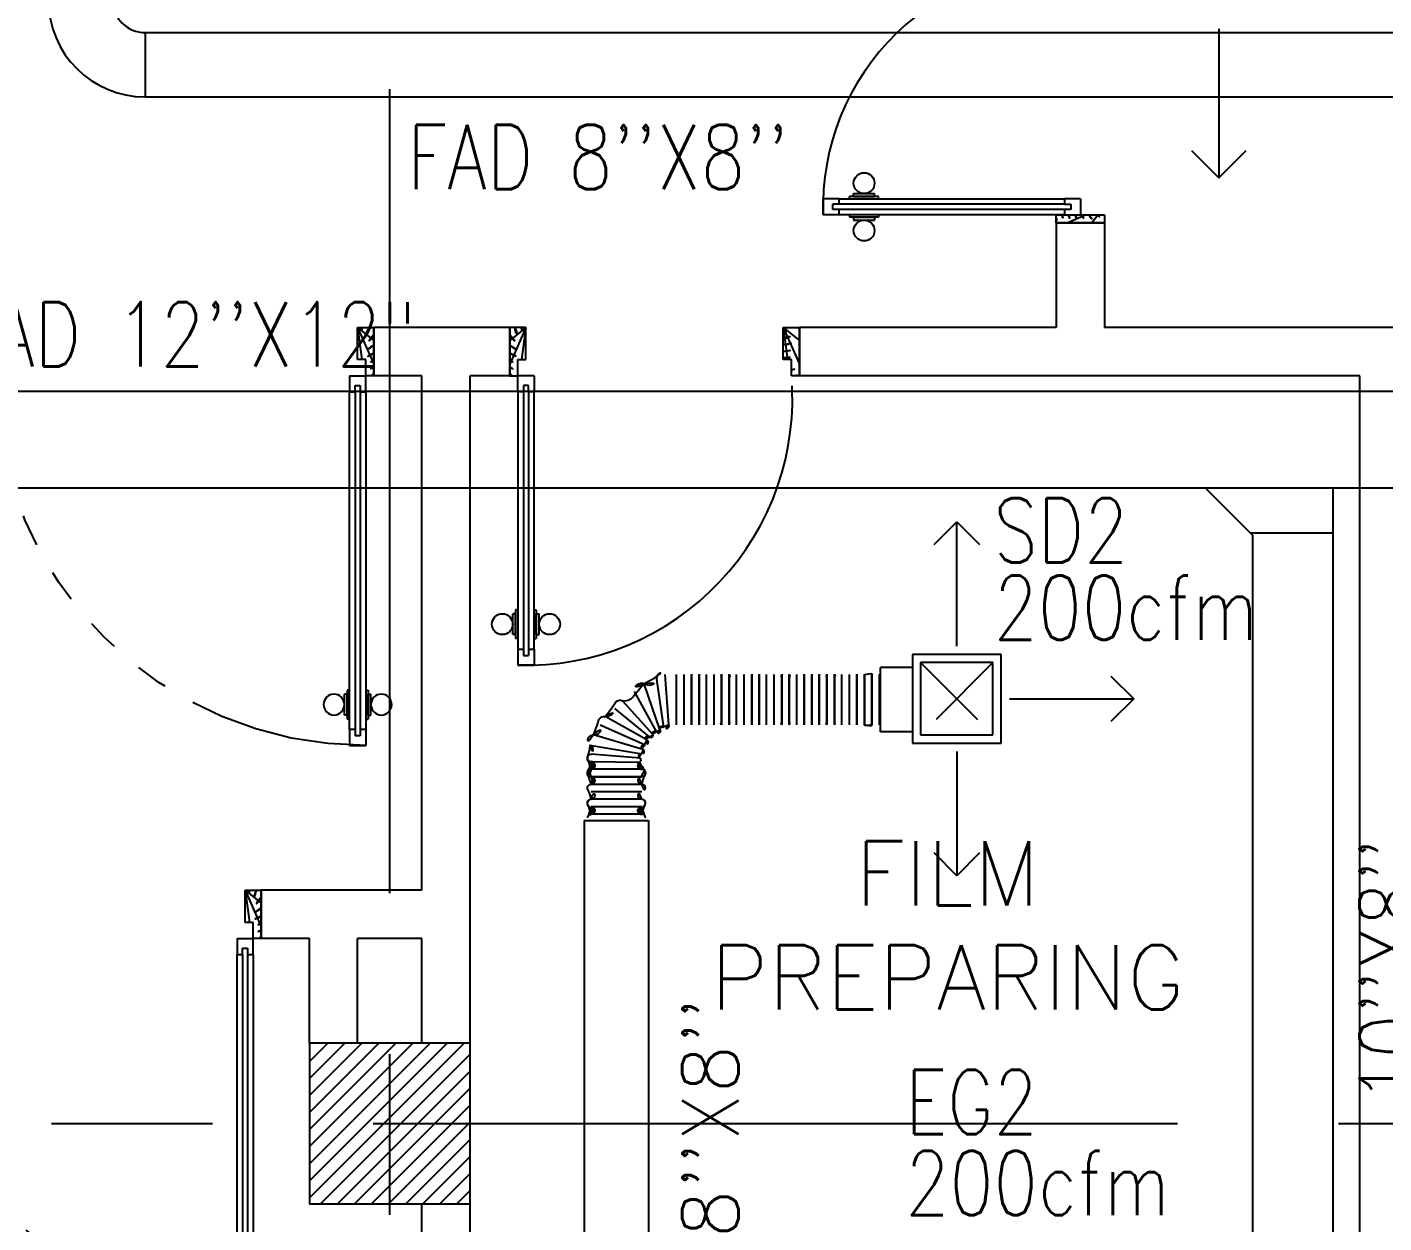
# Model space of a CAD drawing. Extents: x 417866230.2 to 417866327.8, y 43498045.5 to 43498135.4.
# Drawn here: x 417866265.869 to 417866270.087, y 43498107.213 to 43498110.931 of the extents above; entities that cross this region are included whole.
import ezdxf
from ezdxf.enums import TextEntityAlignment as Align

# ---------------------------------------------------------------- set-up
doc = ezdxf.new("R2010")
doc.units = 0
doc.header["$MEASUREMENT"] = 0
doc.linetypes.add('CENTERX2', pattern=[4, 2.5, -0.5, 0.5, -0.5])
doc.linetypes.add('HIDDEN', pattern=[0.375, 0.25, -0.125])
doc.layers.get('0').update_dxf_attribs({"linetype": 'CONTINUOUS'})
for name, color, linetype in [('AXES', 11, 'CENTERX2'), ('COL', 9, 'CONTINUOUS'), ('DOOR', 9, 'CONTINUOUS'), ('DUCT', 6, 'CONTINUOUS'), ('EXDUCT', 10, 'CONTINUOUS'), ('HAT', 12, 'CONTINUOUS'), ('M-AC-FLEX', 3, 'CONTINUOUS'), ('M-EGU.', 2, 'CONTINUOUS'), ('RM-NAME', 9, 'CONTINUOUS'), ('SCD', 2, 'CONTINUOUS'), ('WALL', 4, 'CONTINUOUS')]:
    doc.layers.add(name, color=color, linetype=linetype)
doc.styles.add('ROMANS', font='ROMANS.shx', dxfattribs={"width": 0.6})

# ---------------------------------------------------------------- blocks, each defined once
blk = doc.blocks.new('*X98')
at = {"color": 0}
for p, q in [((49339.2, 55119.8), (49820.4, 55601)), ((49339.2, 55172.9), (49767.4, 55601)), ((49339.2, 55225.9), (49714.3, 55601)), ((49339.2, 55278.9), (49661.3, 55601)), ((49339.2, 55332), (49608.3, 55601)), ((49339.2, 55385), (49555.2, 55601)), ((49339.2, 55438), (49502.2, 55601)), ((49339.2, 55491.1), (49449.2, 55601)), ((49339.2, 55544.1), (49396.1, 55601)), ((49339.2, 55597.1), (49343.1, 55601)), ((49373.4, 55101), (49839.2, 55566.8)), ((49426.5, 55101), (49839.2, 55513.8)), ((49479.5, 55101), (49839.2, 55460.7)), ((49532.5, 55101), (49839.2, 55407.7)), ((49585.6, 55101), (49839.2, 55354.7)), ((49638.6, 55101), (49839.2, 55301.6)), ((49691.6, 55101), (49839.2, 55248.6)), ((49744.7, 55101), (49839.2, 55195.6)), ((49797.7, 55101), (49839.2, 55142.5))]:
    blk.add_line(p, q, dxfattribs=at)
blk = doc.blocks.new('COL50')
at = {"layer": 'COL'}
blk.add_lwpolyline([(-250, 250), (-250, -250), (250, -250), (250, 250)], close=True, dxfattribs=at)
blk = doc.blocks.new('RM1')
at = {"layer": 'RM-NAME', "style": 'ROMANS'}
for tag, p in [('ROOMNAME1', (0, 323.8)), ('ROOMNAME2', (0, 0))]:
    blk.add_attdef(tag, text='', height=200, dxfattribs=at).set_placement(p, align=Align.MIDDLE)
blk = doc.blocks.new('A$C6F293607')
at = {"layer": 'DOOR', "color": 0, "linetype": 'ByBlock'}
for p, q in [((80.9, 875), (130.9, 875)), ((130.9, 875), (80.9, 875)), ((80.9, 825), (80.9, 875)), ((97.9, 845), (113.9, 845)), ((97.9, 825), (97.9, 845)), ((113.9, 825), (113.9, 845)), ((130.9, 825), (130.9, 875)), ((1630.9, 875), (1580.9, 875)), ((1580.9, 875), (1630.9, 875)), ((1580.9, 825), (1580.9, 875)), ((1613.9, 845), (1597.9, 845)), ((1597.9, 825), (1597.9, 845)), ((1613.9, 825), (1613.9, 845)), ((1630.9, 825), (1630.9, 875)), ((80.9, 825), (97.9, 825)), ((113.9, 825), (130.9, 825)), ((1597.9, 825), (1580.9, 825)), ((1630.9, 825), (1613.9, 825)), ((73.7, 780), (64.7, 780)), ((64.7, 780), (64.7, 715.2)), ((80.9, 792.6), (73.7, 792.6)), ((73.7, 702.6), (73.7, 792.6)), ((73.7, 780), (73.7, 715.2)), ((130.9, 792.6), (138.1, 792.6)), ((138.1, 702.6), (138.1, 792.6)), ((138.1, 780), (147.1, 780)), ((138.1, 780), (138.1, 715.2)), ((147.1, 780), (147.1, 715.2)), ((73.7, 715.2), (64.7, 715.2)), ((80.9, 702.6), (73.7, 702.6)), ((130.9, 702.6), (138.1, 702.6)), ((138.1, 715.2), (147.1, 715.2)), ((55.9, 0), (55.9, 150)), ((55.9, 150), (80.9, 150)), ((80.9, 150), (80.9, 0)), ((1655.9, 150), (1630.9, 150)), ((1630.9, 150), (1630.9, 0)), ((1655.9, 0), (1655.9, 150)), ((97.9, 125), (80.9, 125)), ((80.9, 125), (80.9, 75)), ((97.9, 105), (97.9, 125)), ((113.9, 105), (97.9, 105)), ((130.9, 125), (113.9, 125)), ((113.9, 125), (113.9, 105)), ((130.9, 75), (130.9, 125)), ((1580.9, 125), (1597.9, 125)), ((1580.9, 75), (1580.9, 125)), ((1597.9, 125), (1597.9, 105)), ((1597.9, 105), (1613.9, 105)), ((1613.9, 125), (1630.9, 125)), ((1613.9, 105), (1613.9, 125)), ((1630.9, 125), (1630.9, 75)), ((130.9, 75), (80.9, 75)), ((1580.9, 75), (1630.9, 75)), ((80.9, 0), (55.9, 0)), ((1630.9, 0), (1655.9, 0))]:
    blk.add_line(p, q, dxfattribs=at)
at = {"layer": 'DOOR', "linetype": 'ByBlock'}
for p, q in [((80.9, 125), (80.9, 825)), ((97.9, 125), (97.9, 825)), ((113.9, 125), (113.9, 825)), ((130.9, 825), (130.9, 125)), ((1580.9, 825), (1580.9, 125)), ((1597.9, 125), (1597.9, 825)), ((1613.9, 125), (1613.9, 825)), ((1630.9, 125), (1630.9, 825))]:
    blk.add_line(p, q, dxfattribs=at)
at = {"layer": 'DOOR', "color": 9, "linetype": 'ByBlock'}
for p, q in [((80.9, 56.9), (55.9, 113.7)), ((1630.9, 56.9), (1655.9, 113.7)), ((80.9, 20.1), (55.9, 40.1)), ((1630.9, 20.1), (1655.9, 40.1))]:
    blk.add_line(p, q, dxfattribs=at)
at = {"layer": 'DOOR', "color": 0, "linetype": 'ByBlock'}
for centre in [(32.4, 747.6), (179.5, 747.6)]:
    blk.add_circle(centre, 32.4, dxfattribs=at)
at = {"layer": 'DOOR', "linetype": 'HIDDEN', "ltscale": 0.5}
for centre, start, end in [((105.9, 123.8), 356.2751, 91.9062), ((1605.9, 123.8), 88.0938, 183.7249)]:
    blk.add_arc(centre, 751.6, start, end, dxfattribs=at)
at = {"layer": 'DOOR', "color": 9, "linetype": 'ByBlock'}
for centre, radius, start, end in [((105.9, 0), 154.4, 103.7142, 108.8947), ((105.9, 0), 134.4, 100.72, 111.8402), ((1605.9, 0), 134.4, 68.1598, 79.28), ((1605.9, 0), 154.4, 71.1053, 76.2858), ((105.9, 0), 114.4, 102.6226, 115.9162), ((105.9, 0), 94.4, 105.3566, 121.9818), ((1605.9, 0), 114.4, 64.0838, 77.3774), ((1605.9, 0), 94.4, 58.0182, 74.6434), ((105.9, 0), 74.4, 109.6341, 132.2236), ((105.9, 0), 54.4, 117.3576, 156.7926), ((1605.9, 0), 74.4, 47.7764, 70.3659), ((1605.9, 0), 54.4, 23.2074, 62.6424), ((105.9, 0), 34.4, 136.6107, 180), ((1605.9, 0), 34.4, 0, 43.3893)]:
    blk.add_arc(centre, radius, start, end, dxfattribs=at)
blk = doc.blocks.new('DOOR100')
at = {"layer": 'DOOR', "color": 7, "linetype": 'ByBlock'}
for p, q in [((-75, 1250), (-75, 1300)), ((-75, 1300), (-25, 1300)), ((-25, 1300), (-75, 1300)), ((-58, 1250), (-58, 1270)), ((-42, 1270), (-58, 1270)), ((-42, 1250), (-42, 1270)), ((-25, 1250), (-25, 1300)), ((-58, 1250), (-75, 1250)), ((-25, 1250), (-42, 1250)), ((-91.2, 1205), (-91.2, 1140.2)), ((-82.2, 1205), (-91.2, 1205)), ((-82.2, 1127.6), (-82.2, 1217.6)), ((-75, 1217.6), (-82.2, 1217.6)), ((-82.2, 1205), (-82.2, 1140.2)), ((-25, 1217.6), (-17.8, 1217.6)), ((-17.8, 1127.6), (-17.8, 1217.6)), ((-17.8, 1205), (-17.8, 1140.2)), ((-17.8, 1205), (-8.8, 1205)), ((-8.8, 1205), (-8.8, 1140.2)), ((-82.2, 1140.2), (-91.2, 1140.2)), ((-17.8, 1140.2), (-8.8, 1140.2)), ((-75, 1127.6), (-82.2, 1127.6)), ((-25, 1127.6), (-17.8, 1127.6)), ((-75, 200), (-58, 200)), ((-75, 150), (-75, 200)), ((-58, 200), (-58, 180)), ((-58, 180), (-42, 180)), ((-42, 200), (-25, 200)), ((-42, 180), (-42, 200)), ((-25, 200), (-25, 150)), ((-1200, 0), (-1200, 150)), ((-1200, 150), (-1175, 150)), ((-1200, 150), (-1200, 0)), ((-1175, 150), (-1175, 100)), ((-75, 150), (-25, 150)), ((0, 150), (-25, 150)), ((-25, 150), (-25, 100)), ((0, 0), (0, 150)), ((0, 150), (0, 0)), ((-1150, 0), (-1200, 113.7)), ((-1175, 100), (-1150, 100)), ((-1150, 0), (-1163.4, 100)), ((-1150, 100), (-1150, 0)), ((-50, 0), (0, 113.7)), ((-50, 100), (-50, 0)), ((-50, 0), (-36.6, 100)), ((-25, 100), (-50, 100)), ((-1150, 0), (-1200, 40.1)), ((-1150, 0), (-1200, 0)), ((-50, 0), (0, 40.1)), ((-50, 0), (0, 0))]:
    blk.add_line(p, q, dxfattribs=at)
at = {"layer": 'DOOR', "linetype": 'ByBlock'}
for p, q in [((-75, 1250), (-75, 200)), ((-58, 200), (-58, 1250)), ((-42, 200), (-42, 1250)), ((-25, 200), (-25, 1250))]:
    blk.add_line(p, q, dxfattribs=at)
at = {"layer": 'DOOR', "color": 7, "linetype": 'ByBlock'}
for centre in [(-123.5, 1172.6), (23.5, 1172.6)]:
    blk.add_circle(centre, 32.4, dxfattribs=at)
at = {"layer": 'DOOR', "linetype": 'HIDDEN', "ltscale": 0.5}
blk.add_arc((-25, 150), 1150, 90, 180, dxfattribs=at)
at = {"layer": 'DOOR', "color": 7, "linetype": 'ByBlock'}
for centre, radius, start, end in [((-1150, 0), 154.4, 103.7142, 108.8947), ((-1150, 0), 134.4, 100.72, 111.8402), ((-50, 0), 134.4, 68.1598, 79.28), ((-50, 0), 154.4, 71.1053, 76.2858), ((-1150, 0), 94.4, 90, 121.9818), ((-50, 0), 94.4, 58.0182, 90), ((-50, 0), 114.4, 64.0838, 77.3774), ((-1150, 0), 74.4, 90, 132.2236), ((-1150, 0), 54.4, 90, 156.7926), ((-50, 0), 74.4, 47.7764, 90), ((-50, 0), 54.4, 23.2074, 90), ((-1150, 0), 34.4, 90, 180), ((-1150, 0), 14.4, 90, 180), ((-50, 0), 34.4, 0, 90), ((-50, 0), 14.4, 0, 90)]:
    blk.add_arc(centre, radius, start, end, dxfattribs=at)
blk = doc.blocks.new('A$C49F1192B')
at = {"layer": 'DOOR', "color": 0, "linetype": 'ByBlock', "xscale": -1, "rotation": 270}
blk.add_blockref('DOOR100', (0, 1200), dxfattribs=at)
blk = doc.blocks.new('DOOR90')
at = {"layer": 'DOOR', "color": 7, "linetype": 'ByBlock'}
for p, q in [((-150, 0), (0, 0)), ((-150, 0), (-150, -25)), ((0, -50), (-113.7, 0)), ((0, -50), (-40.1, 0)), ((0, -50), (0, 0)), ((-1000, -25), (-1050, -25)), ((-1050, -75), (-1050, -25)), ((-1050, -25), (-1050, -75)), ((-1000, -42), (-1020, -42)), ((-1020, -42), (-1020, -58)), ((-1000, -25), (-1000, -42)), ((-877.6, -17.8), (-967.6, -17.8)), ((-967.6, -25), (-967.6, -17.8)), ((-955, -8.8), (-890.2, -8.8)), ((-955, -17.8), (-955, -8.8)), ((-955, -17.8), (-890.2, -17.8)), ((-890.2, -17.8), (-890.2, -8.8)), ((-877.6, -25), (-877.6, -17.8)), ((-200, -25), (-150, -25)), ((-200, -42), (-200, -25)), ((-180, -42), (-200, -42)), ((-180, -58), (-180, -42)), ((-150, -25), (-100, -25)), ((-150, -75), (-150, -25)), ((-100, -25), (-100, -50)), ((0, -50), (-100, -36.6)), ((-1000, -75), (-1050, -75)), ((-1000, -58), (-1020, -58)), ((-1000, -58), (-1000, -75)), ((-967.6, -75), (-967.6, -82.2)), ((-877.6, -82.2), (-967.6, -82.2)), ((-955, -82.2), (-890.2, -82.2)), ((-955, -82.2), (-955, -91.2)), ((-890.2, -82.2), (-890.2, -91.2)), ((-877.6, -75), (-877.6, -82.2)), ((-200, -58), (-180, -58)), ((-200, -75), (-200, -58)), ((-150, -75), (-200, -75)), ((-100, -50), (0, -50)), ((-955, -91.2), (-890.2, -91.2)), ((-150, -875), (-100, -875)), ((-150, -900), (-150, -875)), ((0, -850), (-113.7, -900)), ((-100, -875), (-100, -850)), ((0, -850), (-100, -863.4)), ((-100, -850), (0, -850)), ((0, -850), (-40.1, -900)), ((0, -850), (0, -900)), ((-150, -900), (0, -900)), ((0, -900), (-150, -900))]:
    blk.add_line(p, q, dxfattribs=at)
at = {"layer": 'DOOR', "linetype": 'ByBlock'}
for p, q in [((-200, -25), (-1000, -25)), ((-200, -42), (-1000, -42)), ((-200, -58), (-1000, -58)), ((-1000, -75), (-200, -75))]:
    blk.add_line(p, q, dxfattribs=at)
at = {"layer": 'DOOR', "color": 7, "linetype": 'ByBlock'}
for centre in [(-922.6, 23.5), (-922.6, -123.5)]:
    blk.add_circle(centre, 32.4, dxfattribs=at)
for centre, radius, start, end in [((0, -50), 154.4, 161.1053, 166.2858), ((0, -50), 94.4, 148.0182, 180), ((0, -50), 134.4, 158.1598, 169.28), ((0, -50), 114.4, 154.0838, 167.3774), ((0, -50), 74.4, 137.7764, 180), ((0, -50), 54.4, 113.2074, 180), ((0, -50), 34.4, 90, 180), ((0, -50), 14.4, 90, 180), ((0, -850), 134.4, 190.72, 201.8402), ((0, -850), 94.4, 180, 211.9818), ((0, -850), 74.4, 180, 222.2236), ((0, -850), 54.4, 180, 246.7926), ((0, -850), 34.4, 180, 270), ((0, -850), 14.4, 180, 270), ((0, -850), 154.4, 193.7142, 198.8947)]:
    blk.add_arc(centre, radius, start, end, dxfattribs=at)
at = {"layer": 'DOOR', "linetype": 'HIDDEN', "ltscale": 0.5}
blk.add_arc((-222.2, -50), 828.2, 178.2701, 275.003, dxfattribs=at)

msp = doc.modelspace()

# ---------------------------------------------------------------- linework, layer by layer
at = {"layer": 'AXES'}
for p, q in [((417866266.9969, 43498056.2378), (417866266.9969, 43498134.7153)), ((417866230.9454, 43498107.5221), (417866300.0369, 43498107.5221))]:
    msp.add_line(p, q, dxfattribs=at)
at = {"layer": 'DUCT'}
for p, q in [((417866266.2359, 43498110.9141), (417866284.4763, 43498110.9141)), ((417866266.2359, 43498110.9141), (417866266.2359, 43498110.7141)), ((417866266.2359, 43498110.7141), (417866273.0735, 43498110.7141)), ((417866267.6013, 43498108.4643), (417866267.6013, 43498106.9155)), ((417866267.6013, 43498108.4643), (417866267.8013, 43498108.4643)), ((417866267.8013, 43498108.4643), (417866267.8013, 43498106.9405))]:
    msp.add_line(p, q, dxfattribs=at)
for radius in [0.3, 0.1]:
    msp.add_arc((417866266.2359, 43498111.0141), radius, 180, 270, dxfattribs=at)
at = {"layer": 'EXDUCT', "linetype": 'Continuous'}
for p, q in [((417866265.3225, 43498109.7987), (417866270.4794, 43498109.7987)), ((417866265.3225, 43498109.4987), (417866270.4794, 43498109.4987)), ((417866269.5309, 43498109.4987), (417866269.6787, 43498109.3508)), ((417866269.9287, 43498109.4987), (417866269.9287, 43498104.5387)), ((417866269.6709, 43498109.3587), (417866269.9287, 43498109.3587)), ((417866269.6787, 43498109.3508), (417866269.6787, 43498104.5387))]:
    msp.add_line(p, q, dxfattribs=at)
at = {"layer": 'M-AC-FLEX', "color": 11}
for p, q in [((417866267.849, 43498108.7537), (417866267.8269, 43498108.9037)), ((417866267.8645, 43498108.7615), (417866267.8525, 43498108.9177)), ((417866267.888, 43498108.7615), (417866267.888, 43498108.9185)), ((417866267.9115, 43498108.7615), (417866267.9115, 43498108.9185)), ((417866267.9349, 43498108.9187), (417866267.9349, 43498108.7617)), ((417866267.9349, 43498108.7615), (417866267.9349, 43498108.9185)), ((417866267.958, 43498108.9187), (417866267.958, 43498108.7617)), ((417866267.958, 43498108.7615), (417866267.958, 43498108.9185)), ((417866267.9814, 43498108.7615), (417866267.9814, 43498108.9185)), ((417866267.9814, 43498108.7615), (417866267.9814, 43498108.9185)), ((417866268.0049, 43498108.7615), (417866268.0049, 43498108.9185)), ((417866268.0049, 43498108.7615), (417866268.0049, 43498108.9185)), ((417866268.0284, 43498108.9187), (417866268.0284, 43498108.7617)), ((417866268.0284, 43498108.9187), (417866268.0284, 43498108.7617)), ((417866268.0284, 43498108.7615), (417866268.0284, 43498108.9185)), ((417866268.0284, 43498108.7615), (417866268.0284, 43498108.9185)), ((417866268.0514, 43498108.9187), (417866268.0514, 43498108.7617)), ((417866268.0514, 43498108.9187), (417866268.0514, 43498108.7617)), ((417866268.0514, 43498108.7615), (417866268.0514, 43498108.9185)), ((417866268.0514, 43498108.7615), (417866268.0514, 43498108.9185)), ((417866268.0749, 43498108.7615), (417866268.0749, 43498108.9185)), ((417866268.0749, 43498108.7615), (417866268.0749, 43498108.9185)), ((417866268.0984, 43498108.7615), (417866268.0984, 43498108.9185)), ((417866268.0984, 43498108.7615), (417866268.0984, 43498108.9185)), ((417866268.1218, 43498108.9187), (417866268.1218, 43498108.7617)), ((417866268.1218, 43498108.9187), (417866268.1218, 43498108.7617)), ((417866268.1218, 43498108.7615), (417866268.1218, 43498108.9185)), ((417866268.1218, 43498108.7615), (417866268.1218, 43498108.9185)), ((417866268.1449, 43498108.9187), (417866268.1449, 43498108.7617)), ((417866268.1449, 43498108.9187), (417866268.1449, 43498108.7617)), ((417866268.1449, 43498108.7615), (417866268.1449, 43498108.9185)), ((417866268.1449, 43498108.7615), (417866268.1449, 43498108.9185)), ((417866268.1683, 43498108.7615), (417866268.1683, 43498108.9185)), ((417866268.1683, 43498108.7615), (417866268.1683, 43498108.9185)), ((417866268.1918, 43498108.7615), (417866268.1918, 43498108.9185)), ((417866268.1918, 43498108.7615), (417866268.1918, 43498108.9185)), ((417866268.2153, 43498108.9187), (417866268.2153, 43498108.7617)), ((417866268.2153, 43498108.9187), (417866268.2153, 43498108.7617)), ((417866268.2153, 43498108.7615), (417866268.2153, 43498108.9185)), ((417866268.2153, 43498108.7615), (417866268.2153, 43498108.9185)), ((417866268.2383, 43498108.9187), (417866268.2383, 43498108.7617)), ((417866268.2383, 43498108.9187), (417866268.2383, 43498108.7617)), ((417866268.2383, 43498108.7615), (417866268.2383, 43498108.9185)), ((417866268.2383, 43498108.7615), (417866268.2383, 43498108.9185)), ((417866268.2618, 43498108.7615), (417866268.2618, 43498108.9185)), ((417866268.2618, 43498108.7615), (417866268.2618, 43498108.9185)), ((417866268.2852, 43498108.9187), (417866268.2852, 43498108.7617)), ((417866268.2852, 43498108.7615), (417866268.2852, 43498108.9185)), ((417866268.2852, 43498108.7615), (417866268.2852, 43498108.9185)), ((417866268.2852, 43498108.7615), (417866268.2852, 43498108.9185)), ((417866268.3087, 43498108.9187), (417866268.3087, 43498108.7617)), ((417866268.3087, 43498108.7615), (417866268.3087, 43498108.9185)), ((417866268.3087, 43498108.7615), (417866268.3087, 43498108.9185)), ((417866268.3087, 43498108.7615), (417866268.3087, 43498108.9185)), ((417866268.3318, 43498108.9187), (417866268.3318, 43498108.7617)), ((417866268.3318, 43498108.7615), (417866268.3318, 43498108.9185)), ((417866268.3556, 43498108.9187), (417866268.3556, 43498108.7617)), ((417866268.3556, 43498108.9187), (417866268.3556, 43498108.7617)), ((417866268.3556, 43498108.7615), (417866268.3556, 43498108.9185)), ((417866268.3556, 43498108.7615), (417866268.3556, 43498108.9185)), ((417866268.3787, 43498108.9187), (417866268.3787, 43498108.7617)), ((417866268.3787, 43498108.9187), (417866268.3787, 43498108.7617)), ((417866268.3787, 43498108.7615), (417866268.3787, 43498108.9185)), ((417866268.3787, 43498108.7615), (417866268.3787, 43498108.9185)), ((417866268.4021, 43498108.7615), (417866268.4021, 43498108.9185)), ((417866268.4021, 43498108.7615), (417866268.4021, 43498108.9185)), ((417866268.4256, 43498108.7615), (417866268.4256, 43498108.9185)), ((417866268.4256, 43498108.7615), (417866268.4256, 43498108.9185)), ((417866268.4491, 43498108.9187), (417866268.4491, 43498108.7617)), ((417866268.4491, 43498108.9187), (417866268.4491, 43498108.7617)), ((417866268.4491, 43498108.7615), (417866268.4491, 43498108.9185)), ((417866268.4491, 43498108.7615), (417866268.4491, 43498108.9185)), ((417866268.4721, 43498108.9187), (417866268.4721, 43498108.7617)), ((417866268.4721, 43498108.9187), (417866268.4721, 43498108.7617)), ((417866268.4721, 43498108.7615), (417866268.4721, 43498108.9185)), ((417866268.4721, 43498108.7615), (417866268.4721, 43498108.9185)), ((417866268.4956, 43498108.9187), (417866268.4956, 43498108.7617)), ((417866268.4956, 43498108.9187), (417866268.4956, 43498108.7617)), ((417866268.4956, 43498108.7615), (417866268.4956, 43498108.9185)), ((417866268.4956, 43498108.7615), (417866268.4956, 43498108.9185)), ((417866268.5186, 43498108.9187), (417866268.5186, 43498108.7617)), ((417866268.5186, 43498108.9187), (417866268.5186, 43498108.7617)), ((417866268.5186, 43498108.7615), (417866268.5186, 43498108.9185)), ((417866268.5186, 43498108.7615), (417866268.5186, 43498108.9185)), ((417866267.8268, 43498108.7386), (417866267.7575, 43498108.8649)), ((417866267.8362, 43498108.7466), (417866267.7878, 43498108.8892)), ((417866267.8039, 43498108.7247), (417866267.696, 43498108.8127)), ((417866267.8151, 43498108.7304), (417866267.7201, 43498108.8363)), ((417866267.7956, 43498108.7149), (417866267.666, 43498108.787)), ((417866267.783, 43498108.6851), (417866267.63, 43498108.7309)), ((417866267.7884, 43498108.6996), (417866267.6505, 43498108.7604)), ((417866267.78, 43498108.6704), (417866267.6187, 43498108.6975)), ((417866267.775, 43498108.6581), (417866267.6226, 43498108.6705)), ((417866267.6226, 43498108.6471), (417866267.773, 43498108.645)), ((417866267.7796, 43498108.6236), (417866267.6226, 43498108.6236)), ((417866267.7796, 43498108.6002), (417866267.6226, 43498108.6002)), ((417866267.6226, 43498108.6002), (417866267.7796, 43498108.6002)), ((417866267.6226, 43498108.5767), (417866267.7796, 43498108.5767)), ((417866267.7798, 43498108.5536), (417866267.6228, 43498108.5536)), ((417866267.7798, 43498108.5302), (417866267.6228, 43498108.5302)), ((417866267.7798, 43498108.5067), (417866267.6228, 43498108.5067)), ((417866267.7798, 43498108.5067), (417866267.6228, 43498108.5067)), ((417866267.7798, 43498108.5067), (417866267.6228, 43498108.5067)), ((417866267.7798, 43498108.5067), (417866267.6228, 43498108.5067)), ((417866267.7798, 43498108.4833), (417866267.6228, 43498108.4833)), ((417866267.7798, 43498108.4833), (417866267.6228, 43498108.4833)), ((417866267.7798, 43498108.4833), (417866267.6228, 43498108.4833)), ((417866267.7798, 43498108.4833), (417866267.6228, 43498108.4833))]:
    msp.add_line(p, q, dxfattribs=at)
at = {"layer": 'M-AC-FLEX'}
for points in [[(417866267.7877, 43498108.8896, 0.562442), (417866267.8269, 43498108.9037, -0.803591), (417866267.8525, 43498108.9177)], [(417866267.8525, 43498108.9177, 0.661578), (417866267.888, 43498108.9185, -1), (417866267.9115, 43498108.9185)], [(417866267.9349, 43498108.9185, -1), (417866267.9115, 43498108.9185, 1), (417866267.888, 43498108.9185)], [(417866267.9349, 43498108.9185, -0.999838), (417866267.958, 43498108.9189)], [(417866267.958, 43498108.9185, 0.999838), (417866267.9349, 43498108.9189)], [(417866267.9349, 43498108.9187, -0.008922), (417866267.9349, 43498108.9191)], [(417866267.9349, 43498108.9189, 0.004461), (417866267.9349, 43498108.9187)], [(417866267.958, 43498108.9185, 1), (417866267.9814, 43498108.9185, -1), (417866268.0049, 43498108.9185)], [(417866267.958, 43498108.9185, -0.00451), (417866267.958, 43498108.9187, 0.008922), (417866267.958, 43498108.9191)], [(417866267.958, 43498108.9189, -0.004461), (417866267.958, 43498108.9187)], [(417866268.0284, 43498108.9185, -1), (417866268.0049, 43498108.9185, 1), (417866267.9814, 43498108.9185)], [(417866268.0284, 43498108.9185, -0.412332), (417866268.0167, 43498108.9068, -0.412332)], [(417866268.0514, 43498108.9185, 0.999838), (417866268.0284, 43498108.9189)], [(417866268.0284, 43498108.9185, -0.999838), (417866268.0514, 43498108.9189)], [(417866268.0284, 43498108.9185, -0.999838), (417866268.0514, 43498108.9189)], [(417866268.0514, 43498108.9185, 0.999838), (417866268.0284, 43498108.9189)], [(417866268.0284, 43498108.9185, 0.00451), (417866268.0284, 43498108.9187, -0.008922), (417866268.0284, 43498108.9191)], [(417866268.0284, 43498108.9187, -0.008922), (417866268.0284, 43498108.9191)], [(417866268.0284, 43498108.9189, 0.004461), (417866268.0284, 43498108.9187)], [(417866268.0284, 43498108.9189, 0.004461), (417866268.0284, 43498108.9187)], [(417866268.0514, 43498108.9185, 1), (417866268.0749, 43498108.9185, -1), (417866268.0984, 43498108.9185)], [(417866268.0514, 43498108.9187, 0.008922), (417866268.0514, 43498108.9191)], [(417866268.0514, 43498108.9185, -0.00451), (417866268.0514, 43498108.9187, 0.008922), (417866268.0514, 43498108.9191)], [(417866268.0514, 43498108.9189, -0.004461), (417866268.0514, 43498108.9187)], [(417866268.0514, 43498108.9189, -0.004461), (417866268.0514, 43498108.9187)], [(417866268.0514, 43498108.9185, 0.412332), (417866268.0631, 43498108.9068, 0.412332)], [(417866268.1218, 43498108.9185, -1), (417866268.0984, 43498108.9185, 1), (417866268.0749, 43498108.9185)], [(417866268.1449, 43498108.9185, 0.999838), (417866268.1218, 43498108.9189)], [(417866268.1218, 43498108.9185, -0.999838), (417866268.1449, 43498108.9189)], [(417866268.1218, 43498108.9185, -0.999838), (417866268.1449, 43498108.9189)], [(417866268.1449, 43498108.9185, 0.999838), (417866268.1218, 43498108.9189)], [(417866268.1218, 43498108.9185, 0.00451), (417866268.1218, 43498108.9187, -0.008922), (417866268.1218, 43498108.9191)], [(417866268.1218, 43498108.9187, -0.008922), (417866268.1218, 43498108.9191)], [(417866268.1218, 43498108.9189, 0.004461), (417866268.1218, 43498108.9187)], [(417866268.1218, 43498108.9189, 0.004461), (417866268.1218, 43498108.9187)], [(417866268.1449, 43498108.9185, 1), (417866268.1683, 43498108.9185, -1), (417866268.1918, 43498108.9185)], [(417866268.1449, 43498108.9187, 0.008922), (417866268.1449, 43498108.9191)], [(417866268.1449, 43498108.9185, -0.00451), (417866268.1449, 43498108.9187, 0.008922), (417866268.1449, 43498108.9191)], [(417866268.1449, 43498108.9189, -0.004461), (417866268.1449, 43498108.9187)], [(417866268.1449, 43498108.9189, -0.004461), (417866268.1449, 43498108.9187)], [(417866268.2153, 43498108.9185, -1), (417866268.1918, 43498108.9185, 1), (417866268.1683, 43498108.9185)], [(417866268.2153, 43498108.9185, -0.412332), (417866268.2036, 43498108.9068, -0.412332)], [(417866268.2153, 43498108.9185, -0.999838), (417866268.2383, 43498108.9189)], [(417866268.2383, 43498108.9185, 0.999838), (417866268.2153, 43498108.9189)], [(417866268.2383, 43498108.9185, 0.999838), (417866268.2153, 43498108.9189)], [(417866268.2153, 43498108.9185, -0.999838), (417866268.2383, 43498108.9189)], [(417866268.2153, 43498108.9187, -0.008922), (417866268.2153, 43498108.9191)], [(417866268.2153, 43498108.9185, 0.00451), (417866268.2153, 43498108.9187, -0.008922), (417866268.2153, 43498108.9191)], [(417866268.2153, 43498108.9189, 0.004461), (417866268.2153, 43498108.9187)], [(417866268.2153, 43498108.9189, 0.004461), (417866268.2153, 43498108.9187)], [(417866268.2383, 43498108.9185, 1), (417866268.2618, 43498108.9185, -1), (417866268.2852, 43498108.9185)], [(417866268.2383, 43498108.9185, -0.00451), (417866268.2383, 43498108.9187, 0.008922), (417866268.2383, 43498108.9191)], [(417866268.2383, 43498108.9187, 0.008922), (417866268.2383, 43498108.9191)], [(417866268.2383, 43498108.9189, -0.004461), (417866268.2383, 43498108.9187)], [(417866268.2383, 43498108.9189, -0.004461), (417866268.2383, 43498108.9187)], [(417866268.2383, 43498108.9185, 0.412332), (417866268.25, 43498108.9068, 0.412332)], [(417866268.3087, 43498108.9185, -1), (417866268.2852, 43498108.9185, 1), (417866268.2618, 43498108.9185)], [(417866268.2622, 43498108.9185, -0.999838), (417866268.2852, 43498108.9189)], [(417866268.2852, 43498108.9185, 0.999838), (417866268.2622, 43498108.9189)], [(417866268.2622, 43498108.9187, -0.008922), (417866268.2622, 43498108.9191)], [(417866268.2622, 43498108.9189, 0.004461), (417866268.2622, 43498108.9187)], [(417866268.2852, 43498108.9185, 1), (417866268.3087, 43498108.9185, -1), (417866268.3322, 43498108.9185)], [(417866268.2852, 43498108.9185, -0.00451), (417866268.2852, 43498108.9187, 0.008922), (417866268.2852, 43498108.9191)], [(417866268.2852, 43498108.9189, -0.004461), (417866268.2852, 43498108.9187)], [(417866268.3318, 43498108.9185, 0.999838), (417866268.3087, 43498108.9189)], [(417866268.3087, 43498108.9185, -0.999838), (417866268.3318, 43498108.9189)], [(417866268.3556, 43498108.9185, -1), (417866268.3322, 43498108.9185, 1), (417866268.3087, 43498108.9185)], [(417866268.3087, 43498108.9185, 0.00451), (417866268.3087, 43498108.9187, -0.008922), (417866268.3087, 43498108.9191)], [(417866268.3087, 43498108.9189, 0.004461), (417866268.3087, 43498108.9187)], [(417866268.3318, 43498108.9187, 0.008922), (417866268.3318, 43498108.9191)], [(417866268.3318, 43498108.9189, -0.004461), (417866268.3318, 43498108.9187)], [(417866268.3556, 43498108.9185, -0.412332), (417866268.344, 43498108.9068, -0.412332)], [(417866268.3787, 43498108.9185, 0.999838), (417866268.3556, 43498108.9189)], [(417866268.3556, 43498108.9185, -0.999838), (417866268.3787, 43498108.9189)], [(417866268.3556, 43498108.9185, -0.999838), (417866268.3787, 43498108.9189)], [(417866268.3787, 43498108.9185, 0.999838), (417866268.3556, 43498108.9189)], [(417866268.3556, 43498108.9185, 0.00451), (417866268.3556, 43498108.9187, -0.008922), (417866268.3556, 43498108.9191)], [(417866268.3556, 43498108.9187, -0.008922), (417866268.3556, 43498108.9191)], [(417866268.3556, 43498108.9189, 0.004461), (417866268.3556, 43498108.9187)], [(417866268.3556, 43498108.9189, 0.004461), (417866268.3556, 43498108.9187)], [(417866268.3787, 43498108.9185, 1), (417866268.4021, 43498108.9185, -1), (417866268.4256, 43498108.9185)], [(417866268.3787, 43498108.9187, 0.008922), (417866268.3787, 43498108.9191)], [(417866268.3787, 43498108.9185, -0.00451), (417866268.3787, 43498108.9187, 0.008922), (417866268.3787, 43498108.9191)], [(417866268.3787, 43498108.9189, -0.004461), (417866268.3787, 43498108.9187)], [(417866268.3787, 43498108.9189, -0.004461), (417866268.3787, 43498108.9187)], [(417866268.3787, 43498108.9185, 0.412332), (417866268.3903, 43498108.9068, 0.412332)], [(417866268.4491, 43498108.9185, -1), (417866268.4256, 43498108.9185, 1), (417866268.4021, 43498108.9185)], [(417866268.4491, 43498108.9185, -0.999838), (417866268.4721, 43498108.9189)], [(417866268.4721, 43498108.9185, 0.999838), (417866268.4491, 43498108.9189)], [(417866268.4721, 43498108.9185, 0.999838), (417866268.4491, 43498108.9189)], [(417866268.4491, 43498108.9185, -0.999838), (417866268.4721, 43498108.9189)], [(417866268.4491, 43498108.9187, -0.008922), (417866268.4491, 43498108.9191)], [(417866268.4491, 43498108.9185, 0.00451), (417866268.4491, 43498108.9187, -0.008922), (417866268.4491, 43498108.9191)], [(417866268.4491, 43498108.9189, 0.004461), (417866268.4491, 43498108.9187)], [(417866268.4491, 43498108.9189, 0.004461), (417866268.4491, 43498108.9187)], [(417866268.4721, 43498108.9185, 1), (417866268.4956, 43498108.9185, -0.12762), (417866268.4971, 43498108.9242, -0.12762)], [(417866268.4721, 43498108.9185, -0.00451), (417866268.4721, 43498108.9187, 0.008922), (417866268.4721, 43498108.9191)], [(417866268.4721, 43498108.9187, 0.008922), (417866268.4721, 43498108.9191)], [(417866268.4721, 43498108.9189, -0.004461), (417866268.4721, 43498108.9187)], [(417866268.4721, 43498108.9189, -0.004461), (417866268.4721, 43498108.9187)], [(417866268.5186, 43498108.9185, 0.999838), (417866268.4956, 43498108.9189)], [(417866268.4956, 43498108.9185, -0.999838), (417866268.5186, 43498108.9189)], [(417866268.4956, 43498108.9185, -0.999838), (417866268.5186, 43498108.9189)], [(417866268.5186, 43498108.9185, 0.999838), (417866268.4956, 43498108.9189)], [(417866268.4956, 43498108.9185, 0.00451), (417866268.4956, 43498108.9187, -0.008922), (417866268.4956, 43498108.9191)], [(417866268.4956, 43498108.9187, -0.008922), (417866268.4956, 43498108.9191)], [(417866268.4956, 43498108.9189, 0.004461), (417866268.4956, 43498108.9187)], [(417866268.4956, 43498108.9189, 0.004461), (417866268.4956, 43498108.9187)], [(417866268.5186, 43498108.9185, 0.190551), (417866268.5218, 43498108.9105, 0.190551)], [(417866267.7878, 43498108.8892, 0.604437), (417866267.7575, 43498108.8649, -0.497993), (417866267.7201, 43498108.8363)], [(417866267.63, 43498108.7309, 0.652763), (417866267.6505, 43498108.7604, -0.764077), (417866267.666, 43498108.787, 0.428567), (417866267.696, 43498108.8127, -0.696093), (417866267.7201, 43498108.8363)], [(417866267.888, 43498108.7615, 0.987495), (417866267.8645, 43498108.7618, 0.606794)], [(417866267.9349, 43498108.7615, 1), (417866267.9115, 43498108.7615, -1), (417866267.888, 43498108.7615)], [(417866267.9115, 43498108.7615, -1), (417866267.9349, 43498108.7615)], [(417866267.9814, 43498108.7615, 1), (417866267.958, 43498108.7615)], [(417866267.958, 43498108.7615, -1), (417866267.9814, 43498108.7615, 1), (417866268.0049, 43498108.7615)], [(417866268.0284, 43498108.7615, 1), (417866268.0049, 43498108.7615, -1), (417866267.9814, 43498108.7615)], [(417866268.0049, 43498108.7615, -1), (417866268.0284, 43498108.7615)], [(417866268.0284, 43498108.7615, 0.412332), (417866268.0167, 43498108.7732, 0.412332)], [(417866268.0514, 43498108.7615, -0.412332), (417866268.0631, 43498108.7732, -0.412332)], [(417866268.0749, 43498108.7615, 1), (417866268.0514, 43498108.7615)], [(417866268.0514, 43498108.7615, -1), (417866268.0749, 43498108.7615, 1), (417866268.0984, 43498108.7615)], [(417866268.1218, 43498108.7615, 1), (417866268.0984, 43498108.7615, -1), (417866268.0749, 43498108.7615)], [(417866268.0984, 43498108.7615, -1), (417866268.1218, 43498108.7615)], [(417866268.1683, 43498108.7615, 1), (417866268.1449, 43498108.7615)], [(417866268.1449, 43498108.7615, -1), (417866268.1683, 43498108.7615, 1), (417866268.1918, 43498108.7615)], [(417866268.2153, 43498108.7615, 1), (417866268.1918, 43498108.7615, -1), (417866268.1683, 43498108.7615)], [(417866268.1918, 43498108.7615, -1), (417866268.2153, 43498108.7615)], [(417866268.2153, 43498108.7615, 0.412332), (417866268.2036, 43498108.7732, 0.412332)], [(417866268.2618, 43498108.7615, 1), (417866268.2383, 43498108.7615)], [(417866268.2383, 43498108.7615, -1), (417866268.2618, 43498108.7615, 1), (417866268.2852, 43498108.7615)], [(417866268.2383, 43498108.7615, -0.412332), (417866268.25, 43498108.7732, -0.412332)], [(417866268.3087, 43498108.7615, 1), (417866268.2852, 43498108.7615, -1), (417866268.2618, 43498108.7615)], [(417866268.2852, 43498108.7615, -1), (417866268.3087, 43498108.7615)], [(417866268.3087, 43498108.7615, 1), (417866268.2852, 43498108.7615)], [(417866268.2852, 43498108.7615, -1), (417866268.3087, 43498108.7615, 1), (417866268.3322, 43498108.7615)], [(417866268.3556, 43498108.7615, 1), (417866268.3322, 43498108.7615, -1), (417866268.3087, 43498108.7615)], [(417866268.3322, 43498108.7615, -1), (417866268.3556, 43498108.7615)], [(417866268.3556, 43498108.7615, 0.412332), (417866268.344, 43498108.7732, 0.412332)], [(417866268.3787, 43498108.7615, -0.412332), (417866268.3903, 43498108.7732, -0.412332)], [(417866268.4021, 43498108.7615, 1), (417866268.3787, 43498108.7615)], [(417866268.3787, 43498108.7615, -1), (417866268.4021, 43498108.7615, 1), (417866268.4256, 43498108.7615)], [(417866268.4491, 43498108.7615, 1), (417866268.4256, 43498108.7615, -1), (417866268.4021, 43498108.7615)], [(417866268.4256, 43498108.7615, -1), (417866268.4491, 43498108.7615)], [(417866268.4956, 43498108.7615, 1), (417866268.4721, 43498108.7615, -0.12762), (417866268.4706, 43498108.7558, -0.12762)], [(417866268.4956, 43498108.7615, 1), (417866268.4721, 43498108.7615)], [(417866268.4721, 43498108.7615, -1), (417866268.4956, 43498108.7615, 0.12762), (417866268.4971, 43498108.7558, 0.12762)], [(417866268.4721, 43498108.7615, -1), (417866268.4956, 43498108.7615)], [(417866268.5218, 43498108.7695, 0.190551), (417866268.5186, 43498108.7615)], [(417866268.5186, 43498108.7615, -0.190551), (417866268.5218, 43498108.7695, -0.190551)], [(417866267.63, 43498108.7309, 0.665042), (417866267.6187, 43498108.6975)], [(417866267.8158, 43498108.7291, -0.698197), (417866267.8039, 43498108.7247, 1.180405), (417866267.7956, 43498108.7149)], [(417866267.8362, 43498108.7466, -1.125229), (417866267.8268, 43498108.7386, 1.12511), (417866267.8158, 43498108.7291, 0.893954)], [(417866267.8645, 43498108.7618, -0.879519), (417866267.849, 43498108.7537, 1.034976), (417866267.8362, 43498108.7466)], [(417866267.888, 43498108.7615, 1), (417866267.9115, 43498108.7615)], [(417866267.9349, 43498108.7619, -0.00451), (417866267.9349, 43498108.7617, 1.018005), (417866267.958, 43498108.7617)], [(417866268.0049, 43498108.7615, -1), (417866267.9814, 43498108.7615)], [(417866267.9814, 43498108.7615, 1), (417866268.0049, 43498108.7615)], [(417866268.0514, 43498108.7619, 0.00451), (417866268.0514, 43498108.7617, -1.018005), (417866268.0284, 43498108.7617)], [(417866268.0284, 43498108.7619, -0.00451), (417866268.0284, 43498108.7617, 1.018005), (417866268.0514, 43498108.7617)], [(417866268.0749, 43498108.7615, 1), (417866268.0984, 43498108.7615)], [(417866268.0984, 43498108.7615, -1), (417866268.0749, 43498108.7615)], [(417866268.1449, 43498108.7619, 0.00451), (417866268.1449, 43498108.7617, -1.018005), (417866268.1218, 43498108.7617)], [(417866268.1218, 43498108.7619, -0.00451), (417866268.1218, 43498108.7617, 1.018005), (417866268.1449, 43498108.7617)], [(417866268.1918, 43498108.7615, -1), (417866268.1683, 43498108.7615)], [(417866268.1683, 43498108.7615, 1), (417866268.1918, 43498108.7615)], [(417866268.2153, 43498108.7619, -0.00451), (417866268.2153, 43498108.7617, 1.018005), (417866268.2383, 43498108.7617)], [(417866268.2383, 43498108.7619, 0.00451), (417866268.2383, 43498108.7617, -1.018005), (417866268.2153, 43498108.7617)], [(417866268.2618, 43498108.7615, 1), (417866268.2852, 43498108.7615)], [(417866268.2852, 43498108.7615, -1), (417866268.2618, 43498108.7615)], [(417866268.2622, 43498108.7619, -0.00451), (417866268.2622, 43498108.7617, 1.018005), (417866268.2852, 43498108.7617)], [(417866268.3318, 43498108.7619, 0.00451), (417866268.3318, 43498108.7617, -1.018005), (417866268.3087, 43498108.7617)], [(417866268.3322, 43498108.7615, -1), (417866268.3087, 43498108.7615)], [(417866268.3087, 43498108.7615, 1), (417866268.3322, 43498108.7615)], [(417866268.3787, 43498108.7619, 0.00451), (417866268.3787, 43498108.7617, -1.018005), (417866268.3556, 43498108.7617)], [(417866268.3556, 43498108.7619, -0.00451), (417866268.3556, 43498108.7617, 1.018005), (417866268.3787, 43498108.7617)], [(417866268.4021, 43498108.7615, 1), (417866268.4256, 43498108.7615)], [(417866268.4256, 43498108.7615, -1), (417866268.4021, 43498108.7615)], [(417866268.4491, 43498108.7619, -0.00451), (417866268.4491, 43498108.7617, 1.018005), (417866268.4721, 43498108.7617)], [(417866268.4721, 43498108.7619, 0.00451), (417866268.4721, 43498108.7617, -1.018005), (417866268.4491, 43498108.7617)], [(417866268.5186, 43498108.7619, 0.00451), (417866268.5186, 43498108.7617, -1.018005), (417866268.4956, 43498108.7617)], [(417866268.4956, 43498108.7619, -0.00451), (417866268.4956, 43498108.7617, 1.018005), (417866268.5186, 43498108.7617)], [(417866267.619, 43498108.6975, -0.575939), (417866267.6226, 43498108.6705, 1), (417866267.6226, 43498108.6471)], [(417866267.7847, 43498108.6841, -0.78893), (417866267.7793, 43498108.6705, 1.030272), (417866267.775, 43498108.6581)], [(417866267.7956, 43498108.7149, -0.850272), (417866267.7915, 43498108.6991, 1.072461), (417866267.7847, 43498108.6841)], [(417866267.6226, 43498108.6236, 1), (417866267.6226, 43498108.6471, -1), (417866267.6226, 43498108.6705)], [(417866267.6226, 43498108.6471, -1), (417866267.6226, 43498108.6236, 1), (417866267.6226, 43498108.6002)], [(417866267.6226, 43498108.6236, 0.606794), (417866267.6322, 43498108.6421, 0.606794)], [(417866267.773, 43498108.645, 0.736653), (417866267.7796, 43498108.6236, -1), (417866267.7796, 43498108.6002)], [(417866267.7796, 43498108.6236, -0.606794), (417866267.77, 43498108.6421, -0.606794)], [(417866267.775, 43498108.6581, -0.635837), (417866267.773, 43498108.645, -0.724161)], [(417866267.6226, 43498108.6002, -1), (417866267.6226, 43498108.6236)], [(417866267.6226, 43498108.6236, 1), (417866267.6226, 43498108.6002)], [(417866267.6226, 43498108.5767, 1), (417866267.6226, 43498108.6002, -1), (417866267.6226, 43498108.6236)], [(417866267.6226, 43498108.6002, -1), (417866267.6226, 43498108.5767)], [(417866267.7796, 43498108.5767, -1), (417866267.7796, 43498108.6002, 1), (417866267.7796, 43498108.6236)], [(417866267.7796, 43498108.6002, 1), (417866267.7796, 43498108.6236)], [(417866267.6228, 43498108.4833, 1), (417866267.6228, 43498108.5067, -1), (417866267.6228, 43498108.5302, 1), (417866267.6228, 43498108.5536, -1.018005), (417866267.6228, 43498108.5767)], [(417866267.7796, 43498108.5767, -0.999838), (417866267.78, 43498108.5536)], [(417866267.78, 43498108.5767, 0.004461), (417866267.7798, 43498108.5767)], [(417866267.6228, 43498108.4833, 1), (417866267.6228, 43498108.5067, -0.67797), (417866267.6147, 43498108.527, -0.67797)], [(417866267.7798, 43498108.4833, -1), (417866267.7798, 43498108.5067, 1), (417866267.7798, 43498108.5302, -1), (417866267.7798, 43498108.5536, 0.008922), (417866267.7802, 43498108.5536, 0.008922)], [(417866267.7798, 43498108.4833, -1), (417866267.7798, 43498108.5067, 0.67797), (417866267.7879, 43498108.527, 0.67797)], [(417866267.6228, 43498108.5067, -1), (417866267.6228, 43498108.4833, 0.623356), (417866267.6135, 43498108.4643, 0.623356)], [(417866267.6228, 43498108.4833, 1), (417866267.6228, 43498108.5067, -0.204245), (417866267.6143, 43498108.5103, -0.204245)], [(417866267.6143, 43498108.5103, 0.204245), (417866267.6228, 43498108.5067)], [(417866267.6228, 43498108.4833, 1), (417866267.6228, 43498108.5067, -0.204245), (417866267.6143, 43498108.5103, -0.204245)], [(417866267.6143, 43498108.5103, 0.204245), (417866267.6228, 43498108.5067)], [(417866267.6228, 43498108.5067, -1), (417866267.6228, 43498108.4833, 0.204245), (417866267.6143, 43498108.4796, 0.204245)], [(417866267.6228, 43498108.5067, -1), (417866267.6228, 43498108.4833, 0.204245), (417866267.6143, 43498108.4796, 0.204245)], [(417866267.6143, 43498108.4796, -0.204245), (417866267.6228, 43498108.4833)], [(417866267.6143, 43498108.4796, -0.204245), (417866267.6228, 43498108.4833)], [(417866267.7798, 43498108.4833, -1), (417866267.7798, 43498108.5067, 0.204245), (417866267.7883, 43498108.5103, 0.204245)], [(417866267.7798, 43498108.4833, -1), (417866267.7798, 43498108.5067, 0.204245), (417866267.7883, 43498108.5103, 0.204245)], [(417866267.7798, 43498108.5067, 1), (417866267.7798, 43498108.4833, -0.204245), (417866267.7883, 43498108.4796, -0.204245)], [(417866267.7798, 43498108.5067, 1), (417866267.7798, 43498108.4833, -0.623355), (417866267.7891, 43498108.4643, -0.623355)], [(417866267.7798, 43498108.5067, 1), (417866267.7798, 43498108.4833, -0.204245), (417866267.7883, 43498108.4796, -0.204245)], [(417866267.7883, 43498108.5103, -0.204245), (417866267.7798, 43498108.5067)], [(417866267.7883, 43498108.5103, -0.204245), (417866267.7798, 43498108.5067)], [(417866267.7883, 43498108.4796, 0.204245), (417866267.7798, 43498108.4833)], [(417866267.7883, 43498108.4796, 0.204245), (417866267.7798, 43498108.4833)]]:
    msp.add_lwpolyline(points, format="xyb", dxfattribs=at)
at = {"layer": 'M-EGU.'}
for p, q in [((417866269.574, 43498110.9255), (417866269.574, 43498110.4621)), ((417866269.4891, 43498110.5469), (417866269.574, 43498110.4621)), ((417866269.574, 43498110.4621), (417866269.6588, 43498110.5469)), ((417866268.6886, 43498109.3218), (417866268.7593, 43498109.3925)), ((417866268.7593, 43498109.3925), (417866268.83, 43498109.3218)), ((417866268.7593, 43498109.0063), (417866268.7593, 43498109.3925)), ((417866268.6218, 43498108.98), (417866268.6218, 43498108.705)), ((417866268.8968, 43498108.98), (417866268.6218, 43498108.98)), ((417866268.8968, 43498108.705), (417866268.8968, 43498108.98)), ((417866268.5218, 43498108.7402), (417866268.5218, 43498108.9402)), ((417866268.6218, 43498108.9402), (417866268.5218, 43498108.9402)), ((417866269.2386, 43498108.9132), (417866269.3093, 43498108.8425)), ((417866268.9231, 43498108.8425), (417866269.3093, 43498108.8425)), ((417866269.3093, 43498108.8425), (417866269.2386, 43498108.7718)), ((417866268.6218, 43498108.7402), (417866268.5218, 43498108.7402)), ((417866268.6218, 43498108.705), (417866268.8968, 43498108.705)), ((417866268.7593, 43498108.6787), (417866268.7593, 43498108.2925)), ((417866268.7593, 43498108.2925), (417866268.6886, 43498108.3632)), ((417866268.83, 43498108.3632), (417866268.7593, 43498108.2925))]:
    msp.add_line(p, q, dxfattribs=at)
at = {"layer": 'M-EGU.', "linetype": 'HIDDEN'}
for p, q in [((417866268.6468, 43498108.955), (417866268.8718, 43498108.73)), ((417866268.8718, 43498108.955), (417866268.6468, 43498108.73)), ((417866268.6468, 43498108.955), (417866268.6468, 43498108.73)), ((417866268.8718, 43498108.955), (417866268.6468, 43498108.955)), ((417866268.8718, 43498108.73), (417866268.8718, 43498108.955)), ((417866268.6468, 43498108.73), (417866268.8718, 43498108.73))]:
    msp.add_line(p, q, dxfattribs=at)
at = {"layer": 'WALL'}
for p, q in [((417866269.0687, 43498110.3221), (417866269.2187, 43498110.3221)), ((417866269.2187, 43498110.3221), (417866269.0687, 43498110.3221)), ((417866269.0687, 43498110.3221), (417866269.0687, 43498109.9971)), ((417866269.2187, 43498110.3221), (417866269.2187, 43498109.9971)), ((417866266.9469, 43498109.8471), (417866266.9469, 43498109.9971)), ((417866267.3701, 43498109.9971), (417866266.9469, 43498109.9971)), ((417866267.3701, 43498109.9971), (417866267.3701, 43498109.8471)), ((417866269.0687, 43498109.9971), (417866268.2701, 43498109.9971)), ((417866268.2701, 43498109.9971), (417866268.2701, 43498109.8471)), ((417866270.3094, 43498109.9971), (417866269.2187, 43498109.9971)), ((417866267.0969, 43498109.8471), (417866266.9469, 43498109.8471)), ((417866267.0969, 43498108.2471), (417866267.0969, 43498109.8471)), ((417866267.3701, 43498109.8471), (417866267.2469, 43498109.8471)), ((417866267.2469, 43498105.7471), (417866267.2469, 43498109.8471)), ((417866270.0119, 43498109.8471), (417866268.2701, 43498109.8471)), ((417866270.0119, 43498105.7471), (417866270.0119, 43498109.8471)), ((417866267.0969, 43498108.2471), (417866266.5969, 43498108.2471)), ((417866266.5969, 43498108.0971), (417866266.5969, 43498108.2471)), ((417866266.7469, 43498108.0971), (417866266.5969, 43498108.0971)), ((417866266.7469, 43498107.7721), (417866266.7469, 43498108.0971)), ((417866267.0969, 43498108.0971), (417866266.8969, 43498108.0971)), ((417866266.8969, 43498107.7721), (417866266.8969, 43498108.0971)), ((417866267.0969, 43498107.7721), (417866267.0969, 43498108.0971)), ((417866267.0969, 43498103.9971), (417866267.0969, 43498107.2721))]:
    msp.add_line(p, q, dxfattribs=at)

# ---------------------------------------------------------------- block references
at = {"layer": 'COL', "xscale": 0.001000000047497451, "yscale": 0.0009999999892897904, "zscale": 0.001}
msp.add_blockref('COL50', (417866266.9969, 43498107.5221), dxfattribs=at)
at = {"layer": 'DOOR', "xscale": 0.0009999999892897904, "yscale": 0.0009999999892897904, "zscale": 0.001}
for name, p, rotation in [('A$C6F293607', (417866269.2187, 43498110.2662), 90), ('A$C49F1192B', (417866265.7469, 43498109.9971), 270), ('DOOR90', (417866267.3701, 43498109.9971), 90), ('A$C49F1192B', (417866265.3969, 43498108.2471), 270)]:
    msp.add_blockref(name, p, dxfattribs=dict(at, rotation=rotation))
at = {"layer": 'HAT'}
ref = msp.add_blockref('RM1', (417866268.7305, 43498107.9761), dxfattribs=dict(at, xscale=0.001000000047497451, yscale=0.0009999999892897904, zscale=0.001))
ref.add_attrib('ROOMNAME2', 'PREPARING', dxfattribs={"layer": 'RM-NAME', "height": 0.2, "style": 'ROMANS'}).set_placement((417866268.7305, 43498107.9761), align=Align.MIDDLE)
ref.add_attrib('ROOMNAME1', 'FILM', dxfattribs={"layer": 'RM-NAME', "height": 0.2, "style": 'ROMANS'}).set_placement((417866268.7305, 43498108.2999), align=Align.MIDDLE)
at = {"layer": 'HAT', "xscale": 0.001000000047497451, "yscale": 0.0009999999892897904, "zscale": 0.001}
msp.add_blockref('*X98', (417866217.4076, 43498052.1711), dxfattribs=at)

# ---------------------------------------------------------------- texts
at = {"layer": 'SCD', "style": 'ROMANS', "width": 0.8}
for s, p in [("FAD 8''X8''", (417866267.0517, 43498110.427)), ('EAD 12\'\'X12"', (417866265.6393, 43498109.8758)), ('SD2', (417866268.874, 43498109.2663)), ('200cfm', (417866268.874, 43498109.0259)), ('EG2', (417866268.5995, 43498107.4886)), ('200cfm', (417866268.5995, 43498107.2369))]:
    msp.add_text(s, height=0.2, dxfattribs=at).set_placement(p)
msp.add_text("10''X8''", height=0.2, rotation=90, dxfattribs=at).set_placement((417866270.2111, 43498107.5869))
at = {"layer": 'SCD', "style": 'ROMANS'}
msp.add_text("8''X8''", height=0.175, rotation=90, dxfattribs=at).set_placement((417866268.0811, 43498107.1661))

doc.saveas('drawing.dxf')
